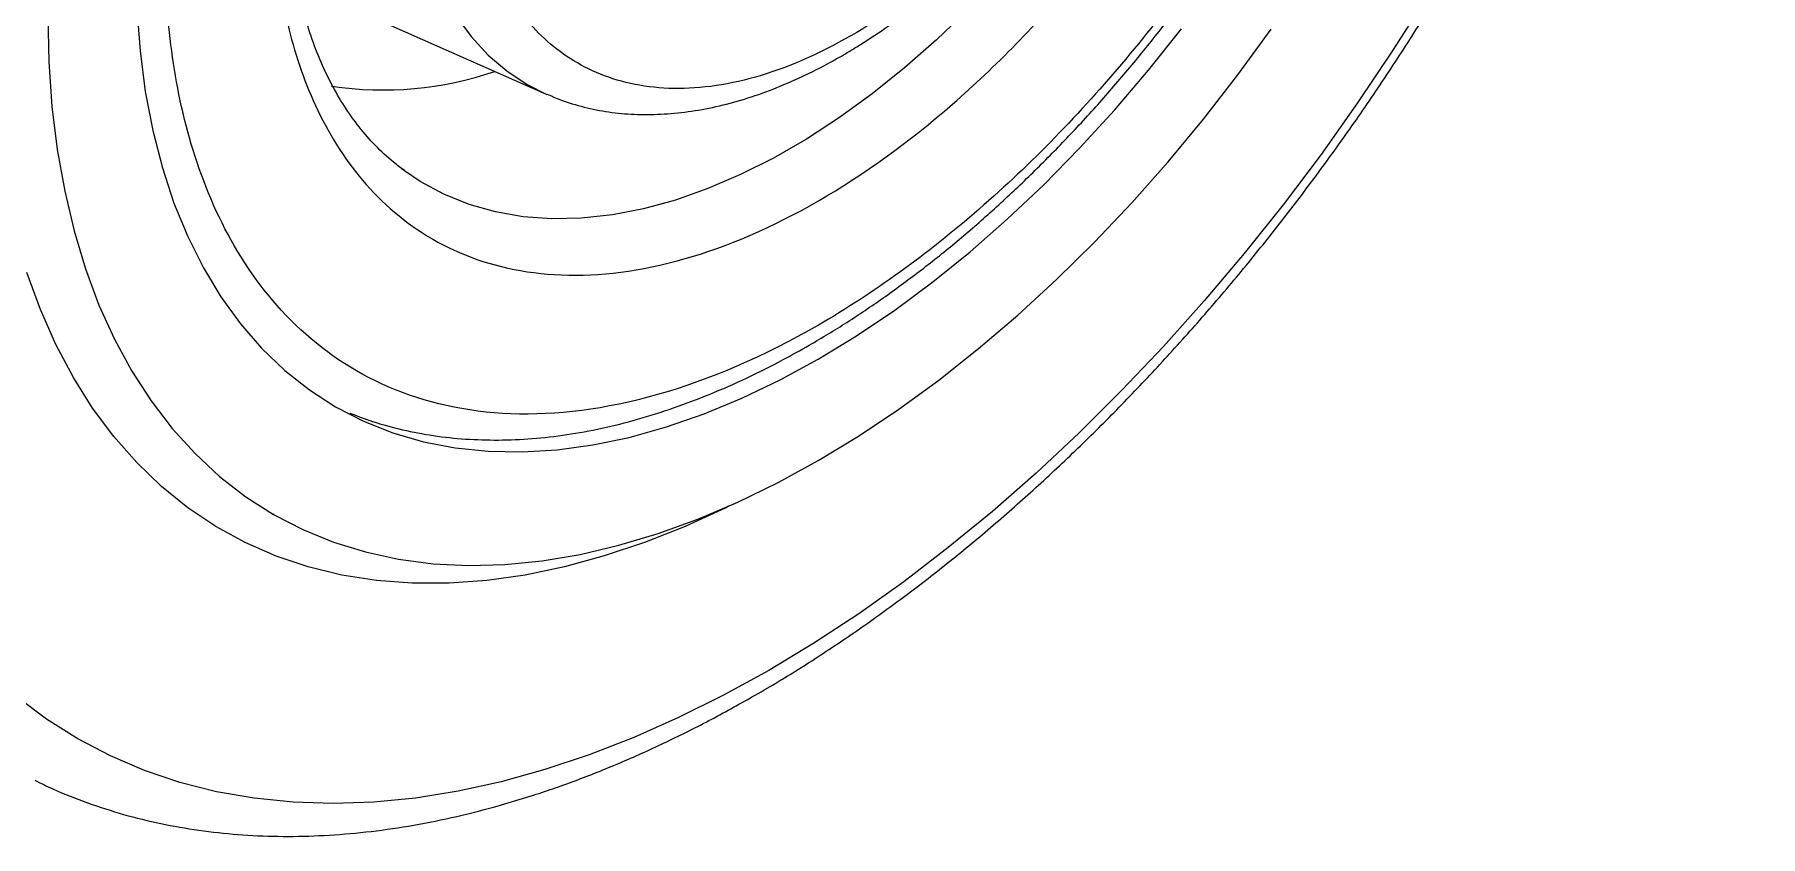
# Model space of a CAD drawing. Header units: inches. Extents: x 0 to 10.9, y 0 to 8.4.
# Drawn here: x 6.851 to 8.031, y 5.477 to 6.025 of the extents above; entities that cross this region are included whole.
import ezdxf

# ---------------------------------------------------------------- set-up
doc = ezdxf.new("R2010")
doc.units = ezdxf.units.IN
doc.header["$MEASUREMENT"] = 0

msp = doc.modelspace()

# ---------------------------------------------------------------- linework, layer by layer
at = {"color": 7, "linetype": 'Continuous', "lineweight": 25}
for p, q in [((7.0428, 6.0547), (7.201, 5.9847)), ((7.1041, 5.9323), (7.1022, 5.9336)), ((7.0148, 5.6973), (7.0146, 5.6975))]:
    msp.add_line(p, q, dxfattribs=at)
at = {"color": 7, "linetype": 'Continuous', "lineweight": 25, "flags": 128}
for points in [[(7.1045, 6.176), (7.1052, 6.153), (7.1074, 6.1308), (7.111, 6.1098), (7.1161, 6.0899), (7.1225, 6.0713), (7.1303, 6.054), (7.1394, 6.0383), (7.1498, 6.024), (7.1614, 6.0114), (7.1742, 6.0005), (7.1881, 5.9913), (7.2015, 5.9845)], [(7.8033, 6.0516), (7.78, 6.0148), (7.7558, 5.9787), (7.7308, 5.9434), (7.7049, 5.909), (7.6783, 5.8756), (7.651, 5.8432), (7.623, 5.812), (7.5945, 5.7819), (7.5655, 5.753), (7.536, 5.7254), (7.5061, 5.6992), (7.4759, 5.6745), (7.4455, 5.6511), (7.4148, 5.6293), (7.384, 5.6091), (7.3532, 5.5904), (7.3223, 5.5735), (7.2915, 5.5582), (7.2609, 5.5446), (7.2304, 5.5327), (7.2002, 5.5226), (7.1703, 5.5143), (7.1409, 5.5079), (7.1118, 5.5032), (7.0833, 5.5004), (7.0554, 5.4994), (7.0281, 5.5003), (7.0015, 5.503), (6.9756, 5.5075), (6.9506, 5.5138), (6.9264, 5.522), (6.9031, 5.532), (6.8808, 5.5437), (6.8594, 5.5572), (6.8392, 5.5724)], [(6.9212, 6.0431), (6.9234, 6.0143), (6.927, 5.9865), (6.9321, 5.9598), (6.9387, 5.9343), (6.9466, 5.9101), (6.956, 5.8872), (6.9667, 5.8658), (6.9787, 5.8459), (6.992, 5.8275), (7.0065, 5.8108), (7.0223, 5.7957), (7.0392, 5.7824), (7.0571, 5.7708), (7.0762, 5.761), (7.0962, 5.753), (7.1171, 5.7469), (7.1388, 5.7427), (7.1614, 5.7404), (7.1846, 5.7399), (7.2085, 5.7414), (7.233, 5.7447), (7.2579, 5.7499), (7.2833, 5.757), (7.309, 5.7659), (7.3349, 5.7767), (7.361, 5.7892), (7.3871, 5.8034), (7.4133, 5.8194), (7.4394, 5.837), (7.4653, 5.8562), (7.491, 5.8769), (7.5163, 5.8991), (7.5413, 5.9227), (7.5657, 5.9476), (7.5896, 5.9737), (7.6129, 6.001), (7.6354, 6.0294)], [(7.4893, 6.0424), (7.4679, 6.0218), (7.4461, 6.0026), (7.4239, 5.9848), (7.4016, 5.9686), (7.3791, 5.9539), (7.3565, 5.9409), (7.334, 5.9296), (7.3116, 5.92), (7.2895, 5.9122), (7.2677, 5.9062), (7.2463, 5.9021), (7.2253, 5.8998), (7.205, 5.8993), (7.1854, 5.9008), (7.1665, 5.9041), (7.1484, 5.9092), (7.1312, 5.9162), (7.115, 5.925), (7.1041, 5.9323)], [(6.8603, 6.0382), (6.8611, 6.0068), (6.8632, 5.9763), (6.8668, 5.9468), (6.8719, 5.9184), (6.8783, 5.8912), (6.8861, 5.8651), (6.8953, 5.8404), (6.9059, 5.8171), (6.9178, 5.7952), (6.9309, 5.7748), (6.9453, 5.756), (6.961, 5.7388), (6.9777, 5.7232), (6.9957, 5.7093), (7.0146, 5.6972), (7.0346, 5.6868), (7.0556, 5.6782), (7.0775, 5.6715), (7.1002, 5.6665), (7.1237, 5.6635), (7.148, 5.6623), (7.1729, 5.6629), (7.1984, 5.6655), (7.2243, 5.6698), (7.2508, 5.6761), (7.2776, 5.6841), (7.3047, 5.6939), (7.3321, 5.7056), (7.3596, 5.719), (7.3871, 5.734), (7.4147, 5.7508), (7.4422, 5.7692), (7.4695, 5.7891), (7.4967, 5.8106), (7.5235, 5.8335), (7.5499, 5.8578), (7.5759, 5.8834), (7.6014, 5.9103), (7.6263, 5.9384), (7.6505, 5.9676), (7.674, 5.9978), (7.6968, 6.029)], [(7.3258, 5.7028), (7.3239, 5.7018), (7.296, 5.689), (7.2682, 5.678), (7.2407, 5.6688), (7.2135, 5.6613), (7.1867, 5.6557), (7.1604, 5.652), (7.1347, 5.6501), (7.1095, 5.6501), (7.0851, 5.652), (7.0614, 5.6557), (7.0384, 5.6613), (7.0164, 5.6687), (6.9953, 5.678), (6.9752, 5.689), (6.9561, 5.7018), (6.9381, 5.7163), (6.9212, 5.7326), (6.9055, 5.7504), (6.891, 5.7699), (6.8778, 5.7909), (6.8659, 5.8134), (6.8553, 5.8374), (6.8461, 5.8627)]]:
    msp.add_lwpolyline(points, dxfattribs=at)
at = {"color": 7, "linetype": 'Continuous', "lineweight": 25}
msp.add_arc((7.0894, 6.2237), 0.2362, 261.4625, 288.9117, dxfattribs=at)
for points, knots in [([(7.344, 5.5736), (7.3494, 5.5767), (7.365, 5.5858), (7.3907, 5.6021), (7.4209, 5.6226), (7.451, 5.6446), (7.4809, 5.668), (7.5104, 5.6927), (7.5395, 5.7186), (7.5682, 5.7457), (7.5965, 5.774), (7.6242, 5.8034), (7.6514, 5.8338), (7.678, 5.8652), (7.7039, 5.8976), (7.7291, 5.9308), (7.7536, 5.9649), (7.7772, 5.9997), (7.8001, 6.0352), (7.8221, 6.0713), (7.8431, 6.108), (7.8632, 6.1452), (7.8824, 6.1828), (7.9005, 6.2208), (7.9175, 6.259), (7.9335, 6.2975), (7.9484, 6.3362), (7.9621, 6.3749), (7.9746, 6.4137), (7.986, 6.4524), (7.9961, 6.4909), (8.005, 6.5293), (8.0127, 6.5675), (8.019, 6.6053), (8.0241, 6.6427), (8.0279, 6.6797), (8.0303, 6.7161), (8.0314, 6.7442), (8.0312, 6.7599), (8.0312, 6.7639)], [0, 0, 0, 0, 0.014792, 0.042755, 0.070708, 0.098652, 0.126584, 0.154504, 0.18241, 0.210303, 0.238184, 0.266052, 0.293909, 0.321757, 0.349595, 0.377425, 0.40525, 0.433069, 0.460885, 0.488698, 0.516511, 0.544324, 0.572139, 0.599957, 0.62778, 0.655608, 0.683444, 0.711288, 0.739142, 0.767008, 0.794886, 0.822777, 0.850684, 0.878606, 0.906543, 0.934497, 0.962466, 0.990449, 1, 1, 1, 1]), ([(7.3809, 5.8129), (7.3853, 5.8155), (7.3981, 5.823), (7.4191, 5.8365), (7.4438, 5.8539), (7.4684, 5.8727), (7.4926, 5.8928), (7.5164, 5.9141), (7.5398, 5.9367), (7.5628, 5.9604), (7.5852, 5.9851), (7.6069, 6.0109), (7.6281, 6.0375), (7.6485, 6.0651), (7.6681, 6.0934), (7.6869, 6.1224), (7.7049, 6.1521), (7.7219, 6.1823), (7.738, 6.2129), (7.753, 6.244), (7.767, 6.2753), (7.7799, 6.3069), (7.7917, 6.3386), (7.8024, 6.3704), (7.8118, 6.4021), (7.8201, 6.4337), (7.8271, 6.4651), (7.8328, 6.4962), (7.8372, 6.527), (7.8404, 6.5573), (7.8422, 6.5859), (7.8423, 6.6039), (7.8424, 6.6124)], [0, 0, 0, 0, 0.0180446, 0.0521587, 0.0862596, 0.1203456, 0.1544137, 0.1884628, 0.2224928, 0.2565046, 0.2904996, 0.3244795, 0.3584465, 0.3924027, 0.4263507, 0.4602929, 0.4942317, 0.5281697, 0.5621092, 0.5960521, 0.6300011, 0.6639588, 0.6979276, 0.7319101, 0.7659087, 0.7999258, 0.8339633, 0.8680231, 0.9021064, 0.9362136, 0.9703443, 1, 1, 1, 1]), ([(7.8337, 6.6001), (7.8337, 6.5787), (7.8325, 6.5552), (7.8269, 6.5037), (7.8225, 6.4757), (7.8092, 6.4152), (7.8003, 6.3827), (7.7768, 6.3136), (7.7622, 6.277), (7.7265, 6.2014), (7.7053, 6.1623), (7.6562, 6.0844), (7.6282, 6.0455), (7.5664, 5.9718), (7.5326, 5.9369), (7.4615, 5.8751), (7.4244, 5.8482), (7.3499, 5.8052), (7.3127, 5.7892), (7.2417, 5.769), (7.2079, 5.7648), (7.1461, 5.7672), (7.1181, 5.7737), (7.0689, 5.7949), (7.0478, 5.8095), (7.012, 5.8439), (6.9975, 5.8637), (6.974, 5.9057), (6.9651, 5.9279), (6.9518, 5.973), (6.9473, 5.9959), (6.9417, 6.0409), (6.9406, 6.0631), (6.9406, 6.0846)], [0, 0, 0, 0, 0.0625, 0.0625, 0.125, 0.125, 0.1875, 0.1875, 0.25, 0.25, 0.3125, 0.3125, 0.375, 0.375, 0.4375, 0.4375, 0.5, 0.5, 0.5625, 0.5625, 0.625, 0.625, 0.6875, 0.6875, 0.75, 0.75, 0.8125, 0.8125, 0.875, 0.875, 0.9375, 0.9375, 1, 1, 1, 1]), ([(7.0141, 6.127), (7.0141, 6.1091), (7.0151, 6.0906), (7.0198, 6.053), (7.0235, 6.0339), (7.0346, 5.9962), (7.0421, 5.9776), (7.0617, 5.9425), (7.0738, 5.926), (7.1037, 5.8973), (7.1214, 5.8851), (7.1624, 5.8674), (7.1858, 5.862), (7.2374, 5.86), (7.2657, 5.8635), (7.325, 5.8803), (7.3561, 5.8937), (7.4182, 5.9296), (7.4493, 5.9521), (7.5086, 6.0037), (7.5368, 6.0328), (7.5885, 6.0944), (7.6119, 6.1269), (7.6529, 6.192), (7.6706, 6.2246), (7.7004, 6.2878), (7.7126, 6.3183), (7.7322, 6.376), (7.7396, 6.4032), (7.7508, 6.4537), (7.7545, 6.4771), (7.7592, 6.5201), (7.7601, 6.5397), (7.7601, 6.5577)], [0, 0, 0, 0, 0.0625, 0.0625, 0.125, 0.125, 0.1875, 0.1875, 0.25, 0.25, 0.3125, 0.3125, 0.375, 0.375, 0.4375, 0.4375, 0.5, 0.5, 0.5625, 0.5625, 0.625, 0.625, 0.6875, 0.6875, 0.75, 0.75, 0.8125, 0.8125, 0.875, 0.875, 0.9375, 0.9375, 1, 1, 1, 1]), ([(7.403, 6.0107), (7.4065, 6.0128), (7.4166, 6.0188), (7.4332, 6.0297), (7.4526, 6.0441), (7.4716, 6.0598), (7.4903, 6.0767), (7.5085, 6.0949), (7.5261, 6.1141), (7.5431, 6.1343), (7.5594, 6.1554), (7.575, 6.1773), (7.5897, 6.2), (7.6035, 6.2233), (7.6164, 6.2471), (7.6283, 6.2713), (7.6391, 6.2958), (7.6488, 6.3206), (7.6574, 6.3454), (7.6648, 6.3703), (7.6709, 6.3951), (7.6757, 6.4196), (7.6793, 6.4439), (7.6815, 6.4676), (7.6824, 6.4845), (7.6822, 6.4932), (7.6822, 6.4943)], [0, 0, 0, 0, 0.023516, 0.067782, 0.112013, 0.156204, 0.200347, 0.244441, 0.288489, 0.332496, 0.376469, 0.420416, 0.464346, 0.508267, 0.552189, 0.596119, 0.640064, 0.684035, 0.72804, 0.772089, 0.816189, 0.860349, 0.904572, 0.948863, 0.993219, 1, 1, 1, 1]), ([(7.6735, 6.4821), (7.6735, 6.4694), (7.6728, 6.4555), (7.6695, 6.4251), (7.6668, 6.4085), (7.6589, 6.3727), (7.6537, 6.3534), (7.6398, 6.3126), (7.6312, 6.2909), (7.61, 6.2462), (7.5975, 6.2231), (7.5684, 6.177), (7.5519, 6.154), (7.5153, 6.1103), (7.4953, 6.0897), (7.4533, 6.0531), (7.4313, 6.0372), (7.3872, 6.0118), (7.3652, 6.0023), (7.3232, 5.9904), (7.3032, 5.9879), (7.2666, 5.9893), (7.25, 5.9932), (7.2209, 6.0057), (7.2084, 6.0143), (7.1873, 6.0347), (7.1787, 6.0464), (7.1648, 6.0712), (7.1595, 6.0844), (7.1516, 6.1111), (7.149, 6.1246), (7.1457, 6.1512), (7.145, 6.1644), (7.145, 6.1771)], [0, 0, 0, 0, 0.0625, 0.0625, 0.125, 0.125, 0.1875, 0.1875, 0.25, 0.25, 0.3125, 0.3125, 0.375, 0.375, 0.4375, 0.4375, 0.5, 0.5, 0.5625, 0.5625, 0.625, 0.625, 0.6875, 0.6875, 0.75, 0.75, 0.8125, 0.8125, 0.875, 0.875, 0.9375, 0.9375, 1, 1, 1, 1]), ([(7.1042, 5.9325), (7.1016, 5.9343), (7.0947, 5.9393), (7.0843, 5.9492), (7.0731, 5.9619), (7.063, 5.9761), (7.054, 5.9916), (7.0461, 6.0083), (7.0394, 6.0263), (7.0337, 6.0454), (7.0292, 6.0657), (7.0259, 6.087), (7.0238, 6.1094), (7.0229, 6.1269), (7.023, 6.1371), (7.0231, 6.1394)], [0, 0, 0, 0, 0.051001, 0.139116, 0.226353, 0.312498, 0.397567, 0.481714, 0.565144, 0.648055, 0.730615, 0.812959, 0.895188, 0.977374, 1, 1, 1, 1]), ([(7.2017, 5.9847), (7.2047, 5.9833), (7.2128, 5.9797), (7.2269, 5.9756), (7.2438, 5.9722), (7.2613, 5.9706), (7.2795, 5.9707), (7.2981, 5.9724), (7.3172, 5.9759), (7.3366, 5.981), (7.3562, 5.9879), (7.376, 5.9964), (7.3916, 6.0043), (7.4006, 6.0094), (7.403, 6.0107)], [0, 0, 0, 0, 0.05187, 0.139945, 0.228463, 0.317708, 0.407864, 0.499002, 0.591085, 0.683984, 0.777524, 0.871512, 0.965774, 1, 1, 1, 1]), ([(7.0669, 5.7665), (7.072, 5.7645), (7.0837, 5.76), (7.1028, 5.7549), (7.124, 5.7508), (7.1459, 5.7485), (7.1684, 5.7478), (7.1915, 5.7488), (7.2151, 5.7515), (7.2392, 5.7559), (7.2635, 5.762), (7.2882, 5.7698), (7.3131, 5.7792), (7.3381, 5.7902), (7.3607, 5.8016), (7.375, 5.8096), (7.3809, 5.8129)], [0, 0, 0, 0, 0.0565, 0.128823, 0.201413, 0.274357, 0.347707, 0.421481, 0.495663, 0.570211, 0.64507, 0.720175, 0.795463, 0.870876, 0.946365, 1, 1, 1, 1]), ([(6.8514, 5.5154), (6.8555, 5.5134), (6.8672, 5.5075), (6.8875, 5.4997), (6.9121, 5.4917), (6.9375, 5.4855), (6.9636, 5.4809), (6.9903, 5.478), (7.0177, 5.4767), (7.0457, 5.4772), (7.0742, 5.4793), (7.1032, 5.4832), (7.1326, 5.4887), (7.1623, 5.496), (7.1924, 5.5049), (7.2227, 5.5155), (7.2531, 5.5277), (7.2836, 5.5415), (7.314, 5.5567), (7.3341, 5.568), (7.344, 5.5736)], [0, 0, 0, 0, 0.029941, 0.085577, 0.141297, 0.197164, 0.25323, 0.309535, 0.366101, 0.422939, 0.48004, 0.53739, 0.59496, 0.65272, 0.710636, 0.768673, 0.826802, 0.884993, 0.943225, 1, 1, 1, 1])]:
    msp.add_open_spline(points, degree=3, knots=knots, dxfattribs=at)

doc.saveas('drawing.dxf')
